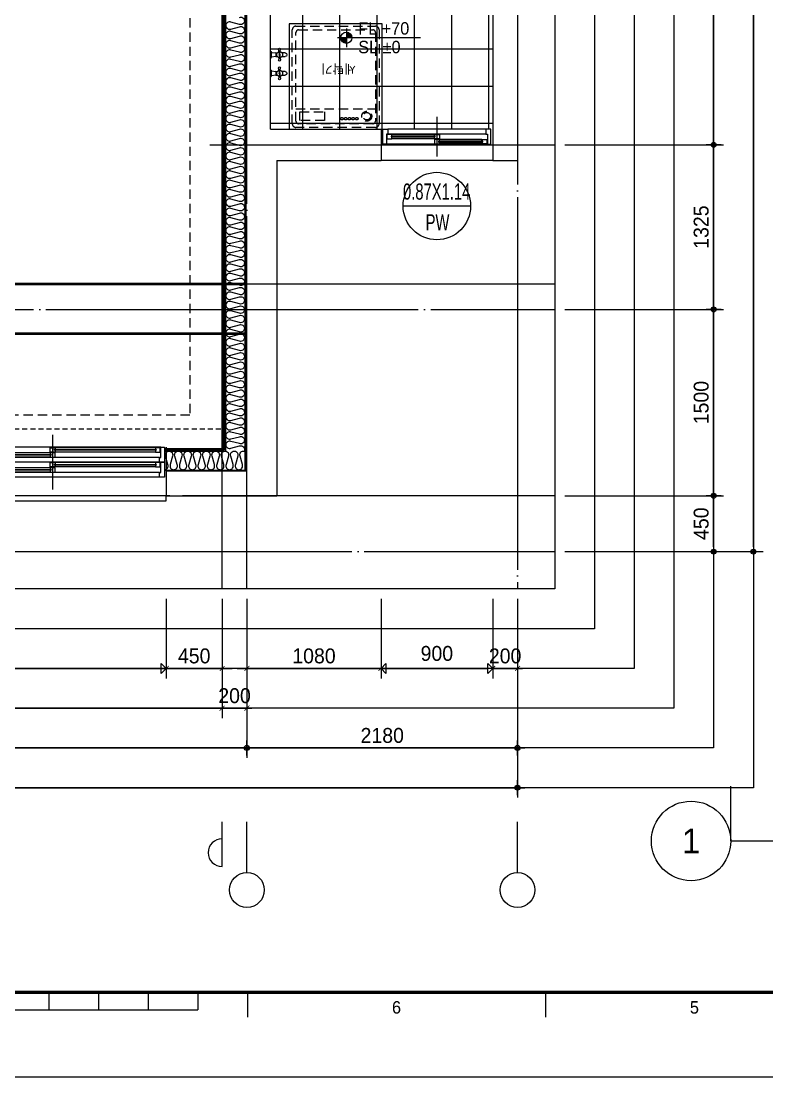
# Model space of a CAD drawing. Header units: millimetres. Extents: x -24416 to 92204, y -190080 to 23760.
# Drawn here: x 67569 to 73578, y -23760 to -15261 of the extents above; entities that cross this region are included whole.
import ezdxf
from ezdxf.enums import TextEntityAlignment as Align
from ezdxf.xclip import XClip

# ---------------------------------------------------------------- set-up
doc = ezdxf.new("R2010")
doc.units = ezdxf.units.MM
doc.header["$LTSCALE"] = 50
doc.header["$XCLIPFRAME"] = 0
for name, pattern in [('AUDIT_D_220706163347-0', [0]), ('CEN', [62, 60, -1, 0, -1]), ('H', [1.3, 0.8, -0.5]), ('HID', [2.3, 1.5, -0.8]), ('HIDDEN', [9.525, 6.35, -3.175])]:
    doc.linetypes.add(name, pattern=pattern)
doc.layers.get('defpoints').update_dxf_attribs({"color": 139})
for name, color, linetype in [('A-레벨', 7, 'AUDIT_D_220706163347-0'), ('A-창호부호', 4, 'Continuous'), ('A-치수', 7, 'AUDIT_D_220706163347-0'), ('AA-BORD-FORM', 7, 'Continuous'), ('AA-BORD-TEXT', 3, 'Continuous'), ('AA-XXXX-DIMS', 7, 'Continuous'), ('AA-XXXX-SYMB', 7, 'Continuous'), ('AA-XXXX-TEXT', 3, 'Continuous'), ('ARDM', 7, 'Continuous'), ('CEN_CON', 1, 'CEN'), ('CEN_WALL', 12, 'CEN'), ('CONC', 2, 'Continuous'), ('dan1', 7, 'HID'), ('DIM', 7, 'AUDIT_D_220706163347-0'), ('ELE3_CON', 7, 'Continuous'), ('FUR_가전', 8, 'HID'), ('INS', 8, 'Continuous'), ('WAL_DRY', 7, 'Continuous'), ('WIN', 4, 'Continuous'), ('X - 단위세대$0$ETC', 6, 'Continuous'), ('바닥타일', 8, 'Continuous'), ('수전', 4, 'Continuous'), ('커튼박스', 6, 'Continuous'), ('확장', 8, 'HIDDEN')]:
    doc.layers.add(name, color=color, linetype=linetype)
doc.layers.add('Defpoint', color=135, linetype='Continuous', plot=False)
doc.layers.add('MC', color=135, linetype='Continuous', plot=False)
doc.styles.add('HAUD01', font='Dotum.ttf')
doc.styles.add('맑은 고딕', font='malgun.ttf')
doc.styles.add('맑은고딕', font='malgun.ttf', dxfattribs={"width": 0.9})
doc.dimstyles.new('DIM_40', dxfattribs={"dimscale": 40, "dimtxt": 3, "dimasz": 1, "dimexe": 2, "dimexo": 2, "dimgap": 1, "dimtad": 1, "dimdec": 0, "dimzin": 0, "dimdsep": 46, "dimtxsty": '맑은고딕', "dimblk1": 'DIMDOT', "dimblk2": 'DIMDOT', "dimsah": 1, "dimcen": 0.09, "dimdle": 2, "dimclrd": 7, "dimclre": 7, "dimclrt": 3, "dimadec": 0, "dimazin": 0, "dimtfac": 1, "dimtdec": 0, "dimtix": 1, "dimtmove": 2, "dimatfit": 3, "dimldrblk": 'DIMDOT', "dimfxl": 2, "dimtolj": 1, "dimtzin": 0, "dimarcsym": 0})
doc.dimstyles.new('MCDIM_40', dxfattribs={"dimscale": 40, "dimtxt": 3, "dimasz": 1, "dimexe": 2, "dimexo": 2, "dimgap": 1, "dimtad": 1, "dimdec": 0, "dimzin": 0, "dimdsep": 46, "dimtxsty": '맑은고딕', "dimblk1": 'ARCHTICK', "dimblk2": 'ARCHTICK', "dimsah": 1, "dimcen": 0.09, "dimdle": 2, "dimclrd": 7, "dimclre": 7, "dimclrt": 3, "dimadec": 0, "dimazin": 0, "dimtfac": 1, "dimtdec": 0, "dimtix": 1, "dimtmove": 2, "dimatfit": 3, "dimldrblk": 'ARCHTICK', "dimfxl": 1, "dimtolj": 1, "dimtzin": 0, "dimarcsym": 0})
doc.dimstyles.new('외부80-WIN', dxfattribs={"dimscale": 40, "dimtxt": 3, "dimasz": 1, "dimexe": 2, "dimexo": 2.5, "dimgap": 1.5, "dimtad": 1, "dimdec": 0, "dimzin": 0, "dimdsep": 46, "dimtxsty": '맑은고딕', "dimblk": 'DO2-2', "dimblk1": 'DO2-2', "dimblk2": 'DIMDOT', "dimcen": 0.09, "dimdle": 2, "dimclrd": 7, "dimclre": 7, "dimclrt": 3, "dimadec": 0, "dimazin": 0, "dimtfac": 1, "dimtdec": 0, "dimtix": 1, "dimtmove": 2, "dimatfit": 3, "dimldrblk": 'DO2-2', "dimfxl": 1, "dimtolj": 1, "dimtzin": 0, "dimarcsym": 0})

# ---------------------------------------------------------------- blocks, each defined once
blk = doc.blocks.new('수전')
at = {"layer": '수전'}
for p, q in [((0, 0), (58.5, 0, 0)), ((23.4, -71.3), (-14.8, -64.6)), ((23.4, -74.6), (-14.8, -81.3)), ((19.7, -49.8), (6.1, -63.4)), ((6.1, -63.4), (6.1, -68.2)), ((6.1, -77.6), (6.1, -82.5)), ((6.1, -82.5), (19.7, -96)), ((29.2, -7), (9.3, -7)), ((9.9, -7), (14.9, -42.9)), ((14.9, -42.9), (29.2, -42.9)), ((38.8, -49.8), (19.7, -49.8)), ((49.2, -7), (29.2, -7)), ((29.2, -42.9), (43.6, -42.9)), ((35.1, -71.3), (73.3, -64.6)), ((35.1, -74.6), (73.3, -81.3)), ((52.3, -63.4), (38.8, -49.8)), ((38.8, -96), (52.3, -82.5)), ((43.6, -42.9), (48.6, -7)), ((52.3, -68.2), (52.3, -63.4)), ((52.3, -82.5), (52.3, -77.6)), ((14.5, -117.3), (14.5, -90.9)), ((19.7, -96), (38.8, -96)), ((44, -90.9), (44, -117.3))]:
    blk.add_line(p, q, dxfattribs=at)
blk.add_circle((29.2, -72.9), 5.91, dxfattribs=at)
for centre, radius, start, end in [((11.8, 6), 13.2, 207.18523, 259.41198), ((46.7, 6), 13.2, 280.58802, 332.81477), ((-14.8, -72.9), 8.37, 90, 270), ((-12.4, -49.9), 28.1, 351.51099, 14.30798), ((70.8, -49.9), 28.1, 165.69202, 188.48901), ((73.3, -72.9), 8.37, 270, 90), ((29.2, -117.3), 14.7, 180, 0)]:
    blk.add_arc(centre, radius, start, end, dxfattribs=at)
blk = doc.blocks.new('WIN_이중창_3300-2')
at = {"layer": 'Defpoint'}
for p, q in [((-15, 240), (-15, 0)), ((3285, 240), (3285, 0))]:
    blk.add_line(p, q, dxfattribs=at)
at = {"layer": 'WIN'}
for p, q in [((900, -100), (900, 340)), ((2370, -100), (2370, 340))]:
    blk.add_line(p, q, dxfattribs=at)
at = {"layer": 'WIN', "color": 8}
for p, q in [((3242, 240), (28, 240)), ((880, 237), (73, 237)), ((880, 202), (73, 202)), ((2350, 196), (920, 196)), ((3197, 237), (2390, 237)), ((3197, 202), (2390, 202)), ((3230, 158), (40, 158)), ((3230, 120), (40, 120)), ((880, 117), (73, 117)), ((2350, 161), (920, 161)), ((3197, 117), (2390, 117)), ((3230, 38), (40, 38)), ((3230, 0), (40, 0)), ((880, 82), (73, 82)), ((2350, 76), (920, 76)), ((2350, 41), (920, 41)), ((3197, 82), (2390, 82))]:
    blk.add_line(p, q, dxfattribs=at)
at = {"layer": 'WIN'}
for points in [[(40, 158), (28, 158), (28, 240), (0, 240), (0, 120), (40, 120), (40, 158)], [(73, 216.5), (73, 202), (33, 202), (33, 237), (73, 237), (73, 222.5)], [(887, 222.5), (887, 216.5), (66, 216.5), (66, 222.5), (887, 222.5)], [(880, 216.5), (880, 202), (920, 202), (920, 237), (880, 237), (880, 222.5)], [(920, 175.5), (920, 161), (880, 161), (880, 196), (920, 196), (920, 181.5)], [(2357, 181.5), (2357, 175.5), (913, 175.5), (913, 181.5), (2357, 181.5)], [(2390, 216.5), (2390, 202), (2350, 202), (2350, 237), (2390, 237), (2390, 222.5)], [(2350, 175.5), (2350, 161), (2390, 161), (2390, 196), (2350, 196), (2350, 181.5)], [(3204, 222.5), (3204, 216.5), (2383, 216.5), (2383, 222.5), (3204, 222.5)], [(3197, 216.5), (3197, 202), (3237, 202), (3237, 237), (3197, 237), (3197, 222.5)], [(3230, 158), (3242, 158), (3242, 240), (3270, 240), (3270, 120), (3230, 120), (3230, 158)], [(40, 38), (28, 38), (28, 120), (0, 120), (0, 0), (40, 0), (40, 38)], [(73, 96.5), (73, 82), (33, 82), (33, 117), (73, 117), (73, 102.5)], [(887, 102.5), (887, 96.5), (66, 96.5), (66, 102.5), (887, 102.5)], [(880, 96.5), (880, 82), (920, 82), (920, 117), (880, 117), (880, 102.5)], [(2390, 96.5), (2390, 82), (2350, 82), (2350, 117), (2390, 117), (2390, 102.5)], [(3204, 102.5), (3204, 96.5), (2383, 96.5), (2383, 102.5), (3204, 102.5)], [(3197, 96.5), (3197, 82), (3237, 82), (3237, 117), (3197, 117), (3197, 102.5)], [(3230, 38), (3242, 38), (3242, 120), (3270, 120), (3270, 0), (3230, 0), (3230, 38)], [(920, 55.5), (920, 41), (880, 41), (880, 76), (920, 76), (920, 61.5)], [(2357, 61.5), (2357, 55.5), (913, 55.5), (913, 61.5), (2357, 61.5)], [(2350, 55.5), (2350, 41), (2390, 41), (2390, 76), (2350, 76), (2350, 61.5)]]:
    blk.add_lwpolyline(points, dxfattribs=at)
blk = doc.blocks.new('WIN_900_단창2')
at = {"layer": 'Defpoint'}
for p, q in [((-15, 120), (-15, 0)), ((885, 120), (885, 0))]:
    blk.add_line(p, q, dxfattribs=at)
at = {"layer": 'WIN'}
blk.add_line((435, 220), (435, -100), dxfattribs=at)
at = {"layer": 'WIN', "color": 8}
for p, q in [((830, 120), (40, 120)), ((842, 0), (28, 0)), ((830, 82), (40, 82)), ((415, 79), (73, 79)), ((415, 44), (73, 44)), ((797, 38), (455, 38)), ((797, 3), (455, 3))]:
    blk.add_line(p, q, dxfattribs=at)
at = {"layer": 'WIN'}
for points in [[(40, 82), (28, 82), (28, 0), (0, 0), (0, 120), (40, 120), (40, 82)], [(830, 82), (842, 82), (842, 0), (870, 0), (870, 120), (830, 120), (830, 82)], [(73, 64.5), (73, 79), (33, 79), (33, 44), (73, 44), (73, 58.5)], [(422, 58.5), (422, 64.5), (66, 64.5), (66, 58.5), (422, 58.5)], [(415, 64.5), (415, 79), (455, 79), (455, 44), (415, 44), (415, 58.5)], [(455, 23.5), (455, 38), (415, 38), (415, 3), (455, 3), (455, 17.5)], [(804, 17.5), (804, 23.5), (448, 23.5), (448, 17.5), (804, 17.5)], [(797, 23.5), (797, 38), (837, 38), (837, 3), (797, 3), (797, 17.5)]]:
    blk.add_lwpolyline(points, dxfattribs=at)
blk = doc.blocks.new('세탁기-850')
at = {"layer": 'defpoints'}
blk.add_lwpolyline([(0, 0), (-750, 0), (-750, -850), (0, -850)], close=True, dxfattribs=at)
at = {"layer": 'FUR_가전'}
blk.add_line((-55, -165), (-695, -165), dxfattribs=at)
for points in [[(-695, -830, -0.414214), (-725, -800), (-725, -45, -0.414214), (-695, -15), (-55, -15, -0.414214), (-25, -45), (-25, -800, -0.414214), (-55, -830)], [(-695, -780), (-695, -65, -0.414214), (-675, -45), (-75, -45, -0.414214), (-55, -65), (-55, -780, -0.414214), (-75, -800), (-675, -800, -0.414214)]]:
    blk.add_lwpolyline(points, format="xyb", close=True, dxfattribs=at)
blk.add_lwpolyline([(-85, -140), (-285, -140), (-285, -70), (-85, -70)], close=True, dxfattribs=at)
for centre, radius in [((-625.1, -105), 40), ((-625.1, -105), 30), ((-545.1, -85), 10), ((-515.1, -85), 10), ((-485.1, -85), 10), ((-455.1, -85), 10), ((-425.1, -85), 10)]:
    blk.add_circle(centre, radius, dxfattribs=at)
at = {"layer": 'FUR_가전', "style": '맑은 고딕'}
blk.add_text('세탁기', height=75, rotation=0, dxfattribs=at).set_placement((-537.9, -523.5))
blk = doc.blocks.new('U-76B(확장)', base_point=(4647231.1, 20750.39))
at = {"layer": '바닥타일'}
h = blk.add_hatch(dxfattribs=at)
h.set_pattern_fill('_USER', color=256, scale=300, double=1, pattern_type=0)
h.set_pattern_definition([(9e-15, (231115.8, 390661.87), (7e-14, 300), []), (90, (231115.8, 390661.87), (-300, 9e-14), [])])
edge = h.paths.add_edge_path()
edge.add_line((6260, 1070), (6260, 1100))
edge.add_arc((6260, 1960), 860, -178.000904, -90, ccw=False)
edge.add_line((5400.52, 1930), (5400, 1930))
edge.add_line((5400, 1930), (5400, 1960))
edge.add_line((5400, 1960), (6260, 1960))
edge.add_line((6260, 1960), (6260, 1990))
edge.add_line((6260, 1990), (4400, 1990))
edge.add_line((4400, 1990), (4400, 1070))
edge.add_line((4400, 1070), (6260, 1070))
h.paths.add_polyline_path([(4360, 1030), (4360, 1990), (3400, 1990), (3400, 200), (4950, 200), (4950, 1030)])
at = {"layer": 'CEN_CON'}
for p, q in [((0, 10535), (0, -300)), ((450, -300), (450, 6690)), ((3275, 2480), (3275, -300)), ((-300, 2180), (6540, 2180)), ((15255, 0), (-300, 0))]:
    blk.add_line(p, q, dxfattribs=at)
at = {"layer": 'CEN_WALL'}
blk.add_line((1950, 6900), (1950, -300), dxfattribs=at)
at = {"layer": 'CONC'}
for p, q in [((450, 2830), (450, 1940)), ((650, 2830), (450, 2830)), ((650, 2830), (650, 2190)), ((6260, 2190), (650, 2190)), ((3400, 1990), (3400, 1100)), ((3400, 1990), (6260, 1990)), ((3150, 1940), (450, 1940)), ((3150, 1940), (3150, 1100)), ((3400, 1100), (3150, 1100)), ((3150, 200), (3150, 0)), ((6800, 200), (3150, 200)), ((6800, 0), (3150, 0))]:
    blk.add_line(p, q, dxfattribs=at)
at = {"layer": 'dan1'}
for p, q in [((1100, 2640), (1100, 6280)), ((6710, 2640), (1100, 2640))]:
    blk.add_line(p, q, dxfattribs=at)
at = {"layer": 'ELE3_CON'}
for p, q in [((450, 2830), (450, 6130)), ((3150, 200), (3150, 1100))]:
    blk.add_line(p, q, dxfattribs=at)
at = {"layer": 'INS'}
for p, q in [((655, 2845), (655, 2195)), ((810, 2845), (660, 2845)), ((810, 2845), (810, 2350)), ((810, 2350), (6380, 2350)), ((655, 2195), (6270, 2195))]:
    blk.add_line(p, q, dxfattribs=at)
for points in [[(660, 2845, 0.5248557), (700.65, 2816.95), (769.35, 2835.55, -1.4491979), (769.35, 2779.45), (700.65, 2798.05, 0.5248557), (660, 2770, 0.5248557), (700.65, 2741.95), (769.35, 2760.55, -1.4491979), (769.35, 2704.45), (700.65, 2723.05, 0.5248557), (660, 2695, 0.5248557), (700.65, 2666.95), (769.35, 2685.55, -1.4491979), (769.35, 2629.45), (700.65, 2648.05, 0.5248557), (660, 2620, 0.5248557), (700.65, 2591.95), (769.35, 2610.55, -1.4491979), (769.35, 2554.45), (700.65, 2573.05, 0.5248557), (660, 2545, 0.5248557), (700.65, 2516.95), (769.35, 2535.55, -1.4491979), (769.35, 2479.45), (700.65, 2498.05, 0.5248557), (660, 2470, 0.5248557), (700.65, 2441.95), (769.35, 2460.55, -1.4491979), (769.35, 2404.45), (700.65, 2423.05, 0.5248557), (660, 2395, 0.5248557), (700.65, 2366.95), (769.35, 2385.55, -1.4491979), (769.35, 2329.45), (700.65, 2348.05, 0.5248557), (660, 2320, 0.5248557), (700.65, 2291.95), (769.35, 2310.55, -1.4491979), (769.35, 2254.45), (700.65, 2273.05, 0.5248557), (660, 2245, 0.5248557), (700.65, 2216.95), (769.35, 2235.55, -0.6083797), (809.05, 2200, -0.6083797)], [(4300.55, 2240.65, -1.4491979), (4244.45, 2240.65), (4263.05, 2309.35, 0.5248557), (4235, 2350, 0.5248557), (4206.95, 2309.35), (4225.55, 2240.65, -1.4491979), (4169.45, 2240.65), (4188.05, 2309.35, 0.5248557), (4160, 2350, 0.5248557), (4131.95, 2309.35), (4150.55, 2240.65, -1.4491979), (4094.45, 2240.65), (4113.05, 2309.35, 0.5248557), (4085, 2350, 0.5248557), (4056.95, 2309.35), (4075.55, 2240.65, -1.4491979), (4019.45, 2240.65), (4038.05, 2309.35, 0.5248557), (4010, 2350, 0.5248557), (3981.95, 2309.35), (4000.55, 2240.65, -1.4491979), (3944.45, 2240.65), (3963.05, 2309.35, 0.5248557), (3935, 2350, 0.5248557), (3906.95, 2309.35), (3925.55, 2240.65, -1.4491979), (3869.45, 2240.65), (3888.05, 2309.35, 0.5248557), (3860, 2350, 0.5248557), (3831.95, 2309.35), (3850.55, 2240.65, -1.4491979), (3794.45, 2240.65), (3813.05, 2309.35, 0.5248557), (3785, 2350, 0.5248557), (3756.95, 2309.35), (3775.55, 2240.65, -1.4491979), (3719.45, 2240.65), (3738.05, 2309.35, 0.5248557), (3710, 2350, 0.5248557), (3681.95, 2309.35), (3700.55, 2240.65, -1.4491979), (3644.45, 2240.65), (3663.05, 2309.35, 0.5248557), (3635, 2350, 0.5248557), (3606.95, 2309.35), (3625.55, 2240.65, -1.4491979), (3569.45, 2240.65), (3588.05, 2309.35, 0.5248557), (3560, 2350, 0.5248557), (3531.95, 2309.35), (3550.55, 2240.65, -1.4491979), (3494.45, 2240.65), (3513.05, 2309.35, 0.5248557), (3485, 2350, 0.5248557), (3456.95, 2309.35), (3475.55, 2240.65, -1.4491979), (3419.45, 2240.65), (3438.05, 2309.35, 0.5248557), (3410, 2350, 0.5248557), (3381.95, 2309.35), (3400.55, 2240.65, -1.4491979), (3344.45, 2240.65), (3363.05, 2309.35, 0.5248557), (3335, 2350, 0.5248557), (3306.95, 2309.35), (3325.55, 2240.65, -1.4491979), (3269.45, 2240.65), (3288.05, 2309.35, 0.5248557), (3260, 2350, 0.5248557), (3231.95, 2309.35), (3250.55, 2240.65, -1.4491979), (3194.45, 2240.65), (3213.05, 2309.35, 0.5248557), (3185, 2350, 0.5248557), (3156.95, 2309.35), (3175.55, 2240.65, -1.4491979), (3119.45, 2240.65), (3138.05, 2309.35, 0.5248557), (3110, 2350, 0.5248557), (3081.95, 2309.35), (3100.55, 2240.65, -1.4491979), (3044.45, 2240.65), (3063.05, 2309.35, 0.5248557), (3035, 2350, 0.5248557), (3006.95, 2309.35), (3025.55, 2240.65, -1.4491979), (2969.45, 2240.65), (2988.05, 2309.35, 0.5248557), (2960, 2350, 0.5248557), (2931.95, 2309.35), (2950.55, 2240.65, -1.4491979), (2894.45, 2240.65), (2913.05, 2309.35, 0.5248557), (2885, 2350, 0.5248557), (2856.95, 2309.35), (2875.55, 2240.65, -1.4491979), (2819.45, 2240.65), (2838.05, 2309.35, 0.5248557), (2810, 2350, 0.5248557), (2781.95, 2309.35), (2800.55, 2240.65, -1.4491979), (2744.45, 2240.65), (2763.05, 2309.35, 0.5248557), (2735, 2350, 0.5248557), (2706.95, 2309.35), (2725.55, 2240.65, -1.4491979), (2669.45, 2240.65), (2688.05, 2309.35, 0.5248557), (2660, 2350, 0.5248557), (2631.95, 2309.35), (2650.55, 2240.65, -1.4491979), (2594.45, 2240.65), (2613.05, 2309.35, 0.5248557), (2585, 2350, 0.5248557), (2556.95, 2309.35), (2575.55, 2240.65, -1.4491979), (2519.45, 2240.65), (2538.05, 2309.35, 0.5248557), (2510, 2350, 0.5248557), (2481.95, 2309.35), (2500.55, 2240.65, -1.4491979), (2444.45, 2240.65), (2463.05, 2309.35, 0.5248557), (2435, 2350, 0.5248557), (2406.95, 2309.35), (2425.55, 2240.65, -1.4491979), (2369.45, 2240.65), (2388.05, 2309.35, 0.5248557), (2360, 2350, 0.5248557), (2331.95, 2309.35), (2350.55, 2240.65, -1.4491979), (2294.45, 2240.65), (2313.05, 2309.35, 0.5248557), (2285, 2350, 0.5248557), (2256.95, 2309.35), (2275.55, 2240.65, -1.4491979), (2219.45, 2240.65), (2238.05, 2309.35, 0.5248557), (2210, 2350, 0.5248557), (2181.95, 2309.35), (2200.55, 2240.65, -1.4491979), (2144.45, 2240.65), (2163.05, 2309.35, 0.5248557), (2135, 2350, 0.5248557), (2106.95, 2309.35), (2125.55, 2240.65, -1.4491979), (2069.45, 2240.65), (2088.05, 2309.35, 0.5248557), (2060, 2350, 0.5248557), (2031.95, 2309.35), (2050.55, 2240.65, -1.4491979), (1994.45, 2240.65), (2013.05, 2309.35, 0.5248557), (1985, 2350, 0.5248557), (1956.95, 2309.35), (1975.55, 2240.65, -1.4491979), (1919.45, 2240.65), (1938.05, 2309.35, 0.5248557), (1910, 2350, 0.5248557), (1881.95, 2309.35), (1900.55, 2240.65, -1.4491979), (1844.45, 2240.65), (1863.05, 2309.35, 0.5248557), (1835, 2350, 0.5248557), (1806.95, 2309.35), (1825.55, 2240.65, -1.4491979), (1769.45, 2240.65), (1788.05, 2309.35, 0.5248557), (1760, 2350, 0.5248557), (1731.95, 2309.35), (1750.55, 2240.65, -1.4491979), (1694.45, 2240.65), (1713.05, 2309.35, 0.5248557), (1685, 2350, 0.5248557), (1656.95, 2309.35), (1675.55, 2240.65, -1.4491979), (1619.45, 2240.65), (1638.05, 2309.35, 0.5248557), (1610, 2350, 0.5248557), (1581.95, 2309.35), (1600.55, 2240.65, -1.4491979), (1544.45, 2240.65), (1563.05, 2309.35, 0.5248557), (1535, 2350, 0.5248557), (1506.95, 2309.35), (1525.55, 2240.65, -1.4491979), (1469.45, 2240.65), (1488.05, 2309.35, 0.5248557), (1460, 2350, 0.5248557), (1431.95, 2309.35), (1450.55, 2240.65, -1.4491979), (1394.45, 2240.65), (1413.05, 2309.35, 0.5248557), (1385, 2350, 0.5248557), (1356.95, 2309.35), (1375.55, 2240.65, -1.4491979), (1319.45, 2240.65), (1338.05, 2309.35, 0.5248557), (1310, 2350, 0.5248557), (1281.95, 2309.35), (1300.55, 2240.65, -1.4491979), (1244.45, 2240.65), (1263.05, 2309.35, 0.5248557), (1235, 2350, 0.5248557), (1206.95, 2309.35), (1225.55, 2240.65, -1.4491979), (1169.45, 2240.65), (1188.05, 2309.35, 0.5248557), (1160, 2350, 0.5248557), (1131.95, 2309.35), (1150.55, 2240.65, -1.4491979), (1094.45, 2240.65), (1113.05, 2309.35, 0.5248557), (1085, 2350, 0.5248557), (1056.95, 2309.35), (1075.55, 2240.65, -1.4491979), (1019.45, 2240.65), (1038.05, 2309.35, 0.5248557), (1010, 2350, 0.5248557), (981.95, 2309.35), (1000.55, 2240.65, -1.4491979), (944.45, 2240.65), (963.05, 2309.35, 0.5248557), (935, 2350, 0.5248557), (906.95, 2309.35), (925.55, 2240.65, -1.4491979), (869.45, 2240.65), (888.05, 2309.35, 0.5248557), (860, 2350, 0.5248557), (831.95, 2309.35), (850.55, 2240.65, -0.6707547), (810, 2202.73, -0.6707547)]]:
    blk.add_lwpolyline(points, format="xyb", dxfattribs=at)
at = {"layer": 'MC'}
for p, q in [((2155, 6900), (2155, -300)), ((-300, 2380), (6530, 2380))]:
    blk.add_line(p, q, dxfattribs=at)
at = {"layer": 'WAL_DRY'}
for p, q in [((820, 2845), (820, 2360)), ((830, 2845), (830, 2370)), ((820, 2360), (6390, 2360)), ((830, 2370), (6400, 2370))]:
    blk.add_line(p, q, dxfattribs=at)
at = {"layer": 'X - 단위세대$0$ETC'}
blk.add_lwpolyline([(410, 2830), (450, 2830), (450, 6130), (410, 6130), (410, 2830)], dxfattribs=at)
at = {"layer": '커튼박스', "linetype": 'H'}
blk.add_line((990, 6590), (990, 2370), dxfattribs=at)
at = {"layer": '확장', "ltscale": 0.5, "const_width": 20, "flags": 128}
for points in [[(1755, 2190), (1755, 6400), (1480, 6400), (1480, 6613.81)], [(2155, 2190), (2155, 6590)]]:
    blk.add_lwpolyline(points, dxfattribs=at)
at = {"rotation": 270}
blk.add_blockref('WIN_900_단창2', (3280, 1085), dxfattribs=at)
at = {"layer": 'FUR_가전', "rotation": 90}
blk.add_blockref('세탁기-850', (3400, 1840), dxfattribs=at)
at = {"layer": 'WIN', "rotation": 270}
blk.add_blockref('WIN_이중창_3300-2', (600, 6115), dxfattribs=at)
at = {"layer": '수전', "xscale": -1}
for p in [(3879.24, 1990), (4029.24, 1990)]:
    blk.add_blockref('수전', p, dxfattribs=at)
blk = doc.blocks.new('A$Cb33ca4a3')
at = {"layer": 'A-레벨'}
h = blk.add_hatch(color=256, dxfattribs=at)
h.paths.add_polyline_path([(70189.7, -39200.5), (70189.7, -39155.5), (70144.7, -39155.5, 0.414214)])
h.paths.add_polyline_path([(70189.7, -39110.5), (70189.7, -39155.5), (70234.7, -39155.5, 0.414214)])
for p, q in [((70189.7, -39080.5), (70189.7, -39230.5)), ((70787.3, -39155.5), (70117.7, -39155.5))]:
    blk.add_line(p, q, dxfattribs=at)
blk.add_circle((70189.7, -39155.5), 45, dxfattribs=at)
at = {"layer": 'A-레벨', "color": 4, "style": 'HAUD01'}
for s, p in [('FL +70', (70285.7, -39129.9)), ('SL %%P0', (70285.7, -39280.1))]:
    blk.add_text(s, height=100, dxfattribs=at).set_placement(p)
blk = doc.blocks.new('DIMDOT')
at = {"layer": 'AA-XXXX-DIMS'}
for p, q in [((-1.5, 0), (1.5, 0)), ((0, -1.5), (0, 1.5))]:
    blk.add_line(p, q, dxfattribs=at)
for radius in [0.5, 0.25]:
    blk.add_circle((0, 0), radius, dxfattribs=at)
blk = doc.blocks.new('*D808')
at = {"layer": 'defpoints', "color": 0, "transparency": 16777216}
for p in [(10880, -43592.1), (21415, -43592.1), (21415, -45192.1)]:
    blk.add_point(p, dxfattribs=at)
at = {"layer": 'DIM', "color": 7, "lineweight": -2, "transparency": 16777216}
for p, q in [((10880, -43672.1), (10880, -45272.1)), ((21415, -43672.1), (21415, -45272.1)), ((10920, -45192.1), (21375, -45192.1))]:
    blk.add_line(p, q, dxfattribs=at)
at = {"layer": 'DIM', "color": 7, "lineweight": -2, "transparency": 16777216, "xscale": 40, "yscale": 40, "zscale": 40, "rotation": 180}
blk.add_blockref('DIMDOT', (10880, -45192.1), dxfattribs=at)
at = {"layer": 'DIM', "color": 7, "lineweight": -2, "transparency": 16777216, "xscale": 40, "yscale": 40, "zscale": 40}
blk.add_blockref('DIMDOT', (21415, -45192.1), dxfattribs=at)
at = {"layer": 'DIM', "color": 3, "transparency": 16777216, "insert": (16147.5, -45092), "char_height": 120, "attachment_point": 5, "style": 'HAUD01'}
blk.add_mtext('\\A1;10535', dxfattribs=at)
blk = doc.blocks.new('*D810')
at = {"layer": 'defpoints', "color": 0, "transparency": 16777216}
for p in [(14725, -43592.1), (19235, -43592.1), (19235, -44872.1)]:
    blk.add_point(p, dxfattribs=at)
at = {"layer": 'DIM', "color": 7, "lineweight": -2, "transparency": 16777216}
for p, q in [((14725, -43672.1), (14725, -44952.1)), ((19235, -43672.1), (19235, -44952.1)), ((14765, -44872.1), (19195, -44872.1))]:
    blk.add_line(p, q, dxfattribs=at)
at = {"layer": 'DIM', "color": 7, "lineweight": -2, "transparency": 16777216, "xscale": 40, "yscale": 40, "zscale": 40, "rotation": 180}
blk.add_blockref('DIMDOT', (14725, -44872.1), dxfattribs=at)
at = {"layer": 'DIM', "color": 7, "lineweight": -2, "transparency": 16777216, "xscale": 40, "yscale": 40, "zscale": 40}
blk.add_blockref('DIMDOT', (19235, -44872.1), dxfattribs=at)
at = {"layer": 'DIM', "color": 3, "transparency": 16777216, "insert": (16980, -44772), "char_height": 120, "attachment_point": 5, "style": 'HAUD01'}
blk.add_mtext('\\A1;4510', dxfattribs=at)
blk = doc.blocks.new('*D811')
at = {"layer": 'defpoints', "color": 0, "transparency": 16777216}
for p in [(19235, -43592.1), (21415, -43592.1), (21415, -44872.1)]:
    blk.add_point(p, dxfattribs=at)
at = {"layer": 'DIM', "color": 7, "lineweight": -2, "transparency": 16777216}
for p, q in [((19235, -43672.1), (19235, -44952.1)), ((21415, -43672.1), (21415, -44952.1)), ((19275, -44872.1), (21375, -44872.1))]:
    blk.add_line(p, q, dxfattribs=at)
at = {"layer": 'DIM', "color": 7, "lineweight": -2, "transparency": 16777216, "xscale": 40, "yscale": 40, "zscale": 40, "rotation": 180}
blk.add_blockref('DIMDOT', (19235, -44872.1), dxfattribs=at)
at = {"layer": 'DIM', "color": 7, "lineweight": -2, "transparency": 16777216, "xscale": 40, "yscale": 40, "zscale": 40}
blk.add_blockref('DIMDOT', (21415, -44872.1), dxfattribs=at)
at = {"layer": 'DIM', "color": 3, "transparency": 16777216, "insert": (20325, -44772), "char_height": 120, "attachment_point": 5, "style": 'HAUD01'}
blk.add_mtext('\\A1;2180', dxfattribs=at)
blk = doc.blocks.new('_ArchTick')
at = {"color": 0, "linetype": 'ByBlock', "const_width": 0.15}
blk.add_lwpolyline([(-0.5, -0.5), (0.5, 0.5)], dxfattribs=at)
blk = doc.blocks.new('*D816')
at = {"layer": 'defpoints', "color": 0, "transparency": 16777216}
for p in [(14835, -43592.1), (19035, -43592.1), (19035, -44552.1)]:
    blk.add_point(p, dxfattribs=at)
at = {"layer": 'DIM', "color": 7, "lineweight": -2, "transparency": 16777216}
for p, q in [((14835, -43672.1), (14835, -44632.1)), ((19035, -43672.1), (19035, -44632.1)), ((14755, -44552.1), (19115, -44552.1))]:
    blk.add_line(p, q, dxfattribs=at)
at = {"layer": 'DIM', "color": 7, "lineweight": -2, "transparency": 16777216, "xscale": 40, "yscale": 40, "zscale": 40, "rotation": 180}
blk.add_blockref('_ArchTick', (14835, -44552.1), dxfattribs=at)
at = {"layer": 'DIM', "color": 7, "lineweight": -2, "transparency": 16777216, "xscale": 40, "yscale": 40, "zscale": 40}
blk.add_blockref('_ArchTick', (19035, -44552.1), dxfattribs=at)
at = {"layer": 'DIM', "color": 3, "transparency": 16777216, "insert": (16935, -44452), "char_height": 120, "attachment_point": 5, "style": 'HAUD01'}
blk.add_mtext('\\A1;4200', dxfattribs=at)
blk = doc.blocks.new('*D817')
at = {"layer": 'defpoints', "color": 0, "transparency": 16777216}
for p in [(19035, -43592.1), (19235, -43592.1), (19235, -44552.1)]:
    blk.add_point(p, dxfattribs=at)
at = {"layer": 'DIM', "color": 7, "lineweight": -2, "transparency": 16777216}
for p, q in [((19035, -43672.1), (19035, -44632.1)), ((19235, -43672.1), (19235, -44632.1)), ((19035, -44552.1), (18995, -44552.1)), ((19035, -44552.1), (19235, -44552.1)), ((19235, -44552.1), (19275, -44552.1))]:
    blk.add_line(p, q, dxfattribs=at)
at = {"layer": 'DIM', "color": 7, "lineweight": -2, "transparency": 16777216, "xscale": 40, "yscale": 40, "zscale": 40}
blk.add_blockref('_ArchTick', (19035, -44552.1), dxfattribs=at)
at = {"layer": 'DIM', "color": 7, "lineweight": -2, "transparency": 16777216, "xscale": 40, "yscale": 40, "zscale": 40, "rotation": 180}
blk.add_blockref('_ArchTick', (19235, -44552.1), dxfattribs=at)
at = {"layer": 'DIM', "color": 3, "transparency": 16777216, "insert": (19135, -44452), "char_height": 120, "attachment_point": 5, "style": 'HAUD01'}
blk.add_mtext('\\A1;200', dxfattribs=at)
blk = doc.blocks.new('DO2-2')
at = {"layer": 'ARDM'}
blk.add_line((0, 0), (-2, 0), dxfattribs=at)
blk.add_lwpolyline([(-1, -1), (-1, 1), (0, 0)], close=True, dxfattribs=at)
blk = doc.blocks.new('*D825')
at = {"layer": 'defpoints', "color": 0, "transparency": 16777216}
for p in [(15285, -43592.1), (18585, -43592.1), (18585, -44232.1)]:
    blk.add_point(p, dxfattribs=at)
at = {"layer": 'DIM', "color": 7, "lineweight": -2, "transparency": 16777216}
for p, q in [((15285, -43692.1), (15285, -44312.1)), ((18585, -43692.1), (18585, -44312.1)), ((15325, -44232.1), (18545, -44232.1))]:
    blk.add_line(p, q, dxfattribs=at)
at = {"layer": 'DIM', "color": 7, "lineweight": -2, "transparency": 16777216, "xscale": 40, "yscale": 40, "zscale": 40, "rotation": 180}
blk.add_blockref('DO2-2', (15285, -44232.1), dxfattribs=at)
at = {"layer": 'DIM', "color": 7, "lineweight": -2, "transparency": 16777216, "xscale": 40, "yscale": 40, "zscale": 40}
blk.add_blockref('DO2-2', (18585, -44232.1), dxfattribs=at)
at = {"layer": 'DIM', "color": 3, "transparency": 16777216, "insert": (16935, -44112), "char_height": 120, "attachment_point": 5, "style": 'HAUD01'}
blk.add_mtext('\\A1;3300', dxfattribs=at)
blk = doc.blocks.new('*D826')
at = {"layer": 'defpoints', "color": 0, "transparency": 16777216}
for p in [(18585, -43592.1), (19035, -43592.1), (19035, -44232.1)]:
    blk.add_point(p, dxfattribs=at)
at = {"layer": 'DIM', "color": 7, "lineweight": -2, "transparency": 16777216}
for p, q in [((18585, -43672.1), (18585, -44312.1)), ((19035, -43672.1), (19035, -44312.1)), ((18505, -44232.1), (19115, -44232.1))]:
    blk.add_line(p, q, dxfattribs=at)
at = {"layer": 'DIM', "color": 7, "lineweight": -2, "transparency": 16777216, "xscale": 40, "yscale": 40, "zscale": 40, "rotation": 180}
blk.add_blockref('_ArchTick', (18585, -44232.1), dxfattribs=at)
at = {"layer": 'DIM', "color": 7, "lineweight": -2, "transparency": 16777216, "xscale": 40, "yscale": 40, "zscale": 40}
blk.add_blockref('_ArchTick', (19035, -44232.1), dxfattribs=at)
at = {"layer": 'DIM', "color": 3, "transparency": 16777216, "insert": (18810, -44132), "char_height": 120, "attachment_point": 5, "style": 'HAUD01'}
blk.add_mtext('\\A1;450', dxfattribs=at)
blk = doc.blocks.new('*D827')
at = {"layer": 'defpoints', "color": 0, "transparency": 16777216}
for p in [(21715, -28137.1), (23315, -28137.1), (21715, -43292.1)]:
    blk.add_point(p, dxfattribs=at)
at = {"layer": 'DIM', "color": 7, "lineweight": -2, "transparency": 16777216}
for p, q in [((21795, -28137.1), (23395, -28137.1)), ((23315, -43252.1), (23315, -28177.1)), ((21795, -43292.1), (23395, -43292.1))]:
    blk.add_line(p, q, dxfattribs=at)
at = {"layer": 'DIM', "color": 7, "lineweight": -2, "transparency": 16777216, "xscale": 40, "yscale": 40, "zscale": 40}
for p, rotation in [((23315, -28137.1), 90), ((23315, -43292.1), 270)]:
    blk.add_blockref('DIMDOT', p, dxfattribs=dict(at, rotation=rotation))
at = {"layer": 'DIM', "color": 3, "transparency": 16777216, "insert": (23212.7, -34679.6), "char_height": 120, "attachment_point": 5, "rotation": 90, "style": 'HAUD01'}
blk.add_mtext('\\A1;15155', dxfattribs=at)
blk = doc.blocks.new('*D828')
at = {"layer": 'defpoints', "color": 0, "transparency": 16777216}
for p in [(21715, -41342.1), (22995, -41342.1), (21715, -42842.1)]:
    blk.add_point(p, dxfattribs=at)
at = {"layer": 'DIM', "color": 7, "lineweight": -2, "transparency": 16777216}
for p, q in [((21795, -41342.1), (23075, -41342.1)), ((22995, -42802.1), (22995, -41382.1)), ((21795, -42842.1), (23075, -42842.1))]:
    blk.add_line(p, q, dxfattribs=at)
at = {"layer": 'DIM', "color": 7, "lineweight": -2, "transparency": 16777216, "xscale": 40, "yscale": 40, "zscale": 40}
for p, rotation in [((22995, -41342.1), 90), ((22995, -42842.1), 270)]:
    blk.add_blockref('DIMDOT', p, dxfattribs=dict(at, rotation=rotation))
at = {"layer": 'DIM', "color": 3, "transparency": 16777216, "insert": (22895, -42092.1), "char_height": 120, "attachment_point": 5, "rotation": 90, "style": 'HAUD01'}
blk.add_mtext('\\A1;1500', dxfattribs=at)
blk = doc.blocks.new('*D829')
at = {"layer": 'defpoints', "color": 0, "transparency": 16777216}
for p in [(21715, -40017.1), (22995, -40017.1), (21715, -41342.1)]:
    blk.add_point(p, dxfattribs=at)
at = {"layer": 'DIM', "color": 7, "lineweight": -2, "transparency": 16777216}
for p, q in [((21795, -40017.1), (23075, -40017.1)), ((22995, -41302.1), (22995, -40057.1)), ((21795, -41342.1), (23075, -41342.1))]:
    blk.add_line(p, q, dxfattribs=at)
at = {"layer": 'DIM', "color": 7, "lineweight": -2, "transparency": 16777216, "xscale": 40, "yscale": 40, "zscale": 40}
for p, rotation in [((22995, -40017.1), 90), ((22995, -41342.1), 270)]:
    blk.add_blockref('DIMDOT', p, dxfattribs=dict(at, rotation=rotation))
at = {"layer": 'DIM', "color": 3, "transparency": 16777216, "insert": (22895, -40679.6), "char_height": 120, "attachment_point": 5, "rotation": 90, "style": 'HAUD01'}
blk.add_mtext('\\A1;1325', dxfattribs=at)
blk = doc.blocks.new('*D834')
at = {"layer": 'defpoints', "color": 0, "transparency": 16777216}
for p in [(21715, -37077.1), (22995, -37077.1), (21715, -40017.1)]:
    blk.add_point(p, dxfattribs=at)
at = {"layer": 'DIM', "color": 7, "lineweight": -2, "transparency": 16777216}
for p, q in [((21795, -37077.1), (23075, -37077.1)), ((22995, -39977.1), (22995, -37117.1)), ((21795, -40017.1), (23075, -40017.1))]:
    blk.add_line(p, q, dxfattribs=at)
at = {"layer": 'DIM', "color": 7, "lineweight": -2, "transparency": 16777216, "xscale": 40, "yscale": 40, "zscale": 40}
for p, rotation in [((22995, -37077.1), 90), ((22995, -40017.1), 270)]:
    blk.add_blockref('DIMDOT', p, dxfattribs=dict(at, rotation=rotation))
at = {"layer": 'DIM', "color": 3, "transparency": 16777216, "insert": (22895, -38547.1), "char_height": 120, "attachment_point": 5, "rotation": 90, "style": 'HAUD01'}
blk.add_mtext('\\A1;2940', dxfattribs=at)
blk = doc.blocks.new('중심')
at = {"layer": 'DIM'}
blk.add_line((-350, 0), (0, 0), dxfattribs=at)
blk.add_circle((-470, 0), 120, dxfattribs=at)
blk = doc.blocks.new('*D850')
at = {"layer": 'defpoints', "color": 0, "transparency": 16777216}
for p in [(19235, -43592.1), (20315, -43592.1), (20315, -44232.1)]:
    blk.add_point(p, dxfattribs=at)
at = {"layer": 'DIM', "color": 7, "lineweight": -2, "transparency": 16777216}
for p, q in [((19235, -43672.1), (19235, -44312.1)), ((20315, -43672.1), (20315, -44312.1)), ((19155, -44232.1), (20395, -44232.1))]:
    blk.add_line(p, q, dxfattribs=at)
at = {"layer": 'DIM', "color": 7, "lineweight": -2, "transparency": 16777216, "xscale": 40, "yscale": 40, "zscale": 40, "rotation": 180}
blk.add_blockref('_ArchTick', (19235, -44232.1), dxfattribs=at)
at = {"layer": 'DIM', "color": 7, "lineweight": -2, "transparency": 16777216, "xscale": 40, "yscale": 40, "zscale": 40}
blk.add_blockref('_ArchTick', (20315, -44232.1), dxfattribs=at)
at = {"layer": 'DIM', "color": 3, "transparency": 16777216, "insert": (19775, -44132), "char_height": 120, "attachment_point": 5, "style": 'HAUD01'}
blk.add_mtext('\\A1;1080', dxfattribs=at)
blk = doc.blocks.new('*D851')
at = {"layer": 'defpoints', "color": 0, "transparency": 16777216}
for p in [(20315, -43592.1), (21215, -43592.1), (21215, -44232.1)]:
    blk.add_point(p, dxfattribs=at)
at = {"layer": 'DIM', "color": 7, "lineweight": -2, "transparency": 16777216}
for p, q in [((20315, -43692.1), (20315, -44312.1)), ((21215, -43692.1), (21215, -44312.1)), ((20355, -44232.1), (21175, -44232.1))]:
    blk.add_line(p, q, dxfattribs=at)
at = {"layer": 'DIM', "color": 7, "lineweight": -2, "transparency": 16777216, "xscale": 40, "yscale": 40, "zscale": 40, "rotation": 180}
blk.add_blockref('DO2-2', (20315, -44232.1), dxfattribs=at)
at = {"layer": 'DIM', "color": 7, "lineweight": -2, "transparency": 16777216, "xscale": 40, "yscale": 40, "zscale": 40}
blk.add_blockref('DO2-2', (21215, -44232.1), dxfattribs=at)
at = {"layer": 'DIM', "color": 3, "transparency": 16777216, "insert": (20765, -44112), "char_height": 120, "attachment_point": 5, "style": 'HAUD01'}
blk.add_mtext('\\A1;900', dxfattribs=at)
blk = doc.blocks.new('*D852')
at = {"layer": 'defpoints', "color": 0, "transparency": 16777216}
for p in [(21215, -43592.1), (21415, -43592.1), (21415, -44232.1)]:
    blk.add_point(p, dxfattribs=at)
at = {"layer": 'DIM', "color": 7, "lineweight": -2, "transparency": 16777216}
for p, q in [((21215, -43672.1), (21215, -44312.1)), ((21415, -43672.1), (21415, -44312.1)), ((21215, -44232.1), (21175, -44232.1)), ((21215, -44232.1), (21415, -44232.1)), ((21415, -44232.1), (21455, -44232.1))]:
    blk.add_line(p, q, dxfattribs=at)
at = {"layer": 'DIM', "color": 7, "lineweight": -2, "transparency": 16777216, "xscale": 40, "yscale": 40, "zscale": 40}
blk.add_blockref('_ArchTick', (21215, -44232.1), dxfattribs=at)
at = {"layer": 'DIM', "color": 7, "lineweight": -2, "transparency": 16777216, "xscale": 40, "yscale": 40, "zscale": 40, "rotation": 180}
blk.add_blockref('_ArchTick', (21415, -44232.1), dxfattribs=at)
at = {"layer": 'DIM', "color": 3, "transparency": 16777216, "insert": (21315, -44132), "char_height": 120, "attachment_point": 5, "style": 'HAUD01'}
blk.add_mtext('\\A1;200', dxfattribs=at)
blk = doc.blocks.new('*D858')
at = {"layer": 'defpoints', "color": 0, "transparency": 16777216}
for p in [(21715, -42842.1), (22995, -42842.1), (21715, -43292.1)]:
    blk.add_point(p, dxfattribs=at)
at = {"layer": 'DIM', "color": 7, "lineweight": -2, "transparency": 16777216}
for p, q in [((21795, -42842.1), (23075, -42842.1)), ((22995, -43252.1), (22995, -42882.1)), ((21795, -43292.1), (23075, -43292.1))]:
    blk.add_line(p, q, dxfattribs=at)
at = {"layer": 'DIM', "color": 7, "lineweight": -2, "transparency": 16777216, "xscale": 40, "yscale": 40, "zscale": 40}
for p, rotation in [((22995, -42842.1), 90), ((22995, -43292.1), 270)]:
    blk.add_blockref('DIMDOT', p, dxfattribs=dict(at, rotation=rotation))
at = {"layer": 'DIM', "color": 3, "transparency": 16777216, "insert": (22895, -43067.1), "char_height": 120, "attachment_point": 5, "rotation": 90, "style": 'HAUD01'}
blk.add_mtext('\\A1;450', dxfattribs=at)
blk = doc.blocks.new('A$C4D377245')
at = {"layer": 'A-창호부호'}
blk.add_line((675, 345), (15, 345), dxfattribs=at)
blk.add_circle((345, 345), 330, dxfattribs=at)
blk = doc.blocks.new('XR-FORM 청주월명')
at = {"layer": 'AA-BORD-FORM', "color": 2}
for p, q in [((441, 17), (441, 13.5)), ((451, 17), (451, 13.5)), ((461, 17), (461, 13.5)), ((471, 17), (471, 13.5)), ((481, 17), (481, 12)), ((541, 17), (541, 12)), ((371, 13.5), (471, 13.5))]:
    blk.add_line(p, q, dxfattribs=at)
at = {"layer": 'AA-BORD-FORM', "color": 1}
blk.add_lwpolyline([(0, 0), (841, 0), (841, 594), (0, 594)], close=True, dxfattribs=at)
at = {"layer": 'AA-BORD-FORM', "color": 2, "const_width": 0.682}
blk.add_lwpolyline([(21, 17), (21, 577), (821, 577), (821, 17)], close=True, dxfattribs=at)
at = {"layer": 'AA-BORD-TEXT', "color": 7, "style": 'HAUD01'}
for s, p in [('6', (511, 13.99)), ('5', (571, 13.99))]:
    blk.add_text(s, height=2.5, dxfattribs=at).set_placement(p, align=Align.MIDDLE_CENTER)
blk = doc.blocks.new('DIM-1108')
at = {"layer": 'DIM'}
blk.add_lwpolyline([(19035, -45603.2, 1), (19035, -45827.2), (19035, -45467.2)], format="xyb", dxfattribs=at)
at = {"layer": 'A-치수', "xscale": 1.166666666666676, "yscale": 1.166666666666676, "zscale": 1.166666666666676, "rotation": 90}
for p in [(19235, -45467.2), (21415, -45467.2)]:
    blk.add_blockref('중심', p, dxfattribs=at)
at = {"layer": 'DIM'}
dim = blk.add_linear_dim(base=(23315, -28137.1), p1=(21715, -43292.1), p2=(21715, -28137.1), angle=270, dimstyle='DIM_40', override={"dimscale": 40, "dimtxsty": 'HAUD01'}, dxfattribs=at)
dim.commit()
dim.dimension.update_dxf_attribs({"geometry": '*D827', "text_midpoint": (23212.7, -34679.6), "dimtype": 128})
for base, p1, p2, angle, dimstyle, override, picture, middle in [((22995, -37077.1), (21715, -40017.1), (21715, -37077.1), 270, 'DIM_40', {"dimscale": 40, "dimtxsty": 'HAUD01'}, '*D834', (22895, -38547.1)), ((22995, -40017.1), (21715, -41342.1), (21715, -40017.1), 270, 'DIM_40', {"dimscale": 40, "dimtxsty": 'HAUD01'}, '*D829', (22895, -40679.6)), ((22995, -41342.1), (21715, -42842.1), (21715, -41342.1), 270, 'DIM_40', {"dimscale": 40, "dimtxsty": 'HAUD01'}, '*D828', (22895, -42092.1)), ((22995, -42842.1), (21715, -43292.1), (21715, -42842.1), 270, 'DIM_40', {"dimscale": 40, "dimtxsty": 'HAUD01'}, '*D858', (22895, -43067.1)), ((21415, -45192.1), (10880, -43592.1), (21415, -43592.1), 180, 'DIM_40', {"dimscale": 40, "dimtxsty": 'HAUD01'}, '*D808', (16147.5, -45092)), ((19235, -44872.1), (14725, -43592.1), (19235, -43592.1), 180, 'DIM_40', {"dimscale": 40, "dimtxsty": 'HAUD01'}, '*D810', (16980, -44772)), ((19035, -44552.1), (14835, -43592.1), (19035, -43592.1), 180, 'MCDIM_40', {"dimtxsty": 'HAUD01'}, '*D816', (16935, -44452)), ((18585, -44232.1), (15285, -43592.1), (18585, -43592.1), 180, '외부80-WIN', {"dimtxsty": 'HAUD01'}, '*D825', (16935, -44112)), ((19035, -44232.1), (18585, -43592.1), (19035, -43592.1), 180, 'MCDIM_40', {"dimtxsty": 'HAUD01'}, '*D826', (18810, -44132)), ((19235, -44552.1), (19035, -43592.1), (19235, -43592.1), 180, 'MCDIM_40', {"dimtxsty": 'HAUD01'}, '*D817', (19135, -44452)), ((20315, -44232.1), (19235, -43592.1), (20315, -43592.1), 180, 'MCDIM_40', {"dimtxsty": 'HAUD01'}, '*D850', (19775, -44132)), ((21415, -44872.1), (19235, -43592.1), (21415, -43592.1), 180, 'DIM_40', {"dimscale": 40, "dimtxsty": 'HAUD01'}, '*D811', (20325, -44772)), ((21215, -44232.1), (20315, -43592.1), (21215, -43592.1), 180, '외부80-WIN', {"dimtxsty": 'HAUD01'}, '*D851', (20765, -44112)), ((21415, -44232.1), (21215, -43592.1), (21415, -43592.1), 180, 'MCDIM_40', {"dimtxsty": 'HAUD01'}, '*D852', (21315, -44132))]:
    dim = blk.add_linear_dim(base=base, p1=p1, p2=p2, angle=angle, dimstyle=dimstyle, override=override, dxfattribs=at)
    dim.commit()
    dim.dimension.update_dxf_attribs({"geometry": picture, "text_midpoint": middle})

msp = doc.modelspace()

# ---------------------------------------------------------------- linework, layer by layer
at = {"layer": 'AA-XXXX-SYMB', "color": 3}
msp.add_line((73286.9, -21860.9), (79833.8, -21860.9), dxfattribs=at)
msp.add_circle((72966.9, -21860.9), 320, dxfattribs=at)
at = {"layer": 'Defpoint'}
msp.add_line((73286.9, -21860.9), (73286.9, -21420.9), dxfattribs=at)
at = {"layer": 'defpoints'}
for points in [[(73469, -21432.1), (58028.8, -21432.1), (58028.8, -1905.5), (73469, -1905.5)], [(73149, -21112.1), (58348.8, -21112.1), (58348.8, -2225.5), (73149, -2225.5)], [(72829, -20792.1), (58668.8, -20792.1), (58668.8, -2545.5), (72829, -2545.5)], [(72509, -20472.1), (58988.8, -20472.1), (58988.8, -2865.5), (72509, -2865.5)], [(72189, -20152.1), (59308.8, -20152.1), (59308.8, -3185.5), (72189, -3185.5)], [(71869, -19832.1), (59628.8, -19832.1), (59628.8, -3505.5), (71869, -3505.5)]]:
    msp.add_lwpolyline(points, close=True, dxfattribs=at)

# ---------------------------------------------------------------- block references
msp.add_blockref('DIM-1108', (50153.9, 23760))
at = {"xscale": 40, "yscale": 40, "zscale": 40}
msp.add_blockref('XR-FORM 청주월명', (50153.9, -23760), dxfattribs=at)
ref = msp.add_blockref('U-76B(확장)', (50818.6, 4627699), dxfattribs=dict(rotation=90))
XClip(ref).set_block_clipping_path([(-300, -300), (16026.5922833934, 11940.1364734633)])
at = {"layer": 'A-창호부호'}
msp.add_blockref('A$Cb33ca4a3', (0, 23760), dxfattribs=at)
at = {"layer": 'A-창호부호', "xscale": 0.8231884058332071, "yscale": 0.8231884058332071, "zscale": 0.8231884058332071}
msp.add_blockref('A$C4D377245', (70635, -17034.2), dxfattribs=at)

# ---------------------------------------------------------------- texts
at = {"layer": 'A-창호부호', "color": 6, "style": 'HAUD01', "width": 0.7}
for s, p in [('0.87X1.14', (70917.3, -16633.4)), ('PW', (70924.2, -16881.1))]:
    msp.add_text(s, height=130, dxfattribs=at).set_placement(p, align=Align.MIDDLE)
at = {"layer": 'AA-XXXX-TEXT', "style": 'HAUD01'}
msp.add_text('1', height=200, dxfattribs=at).set_placement((72966.9, -21860.9), align=Align.MIDDLE_CENTER)

doc.saveas('drawing.dxf')
